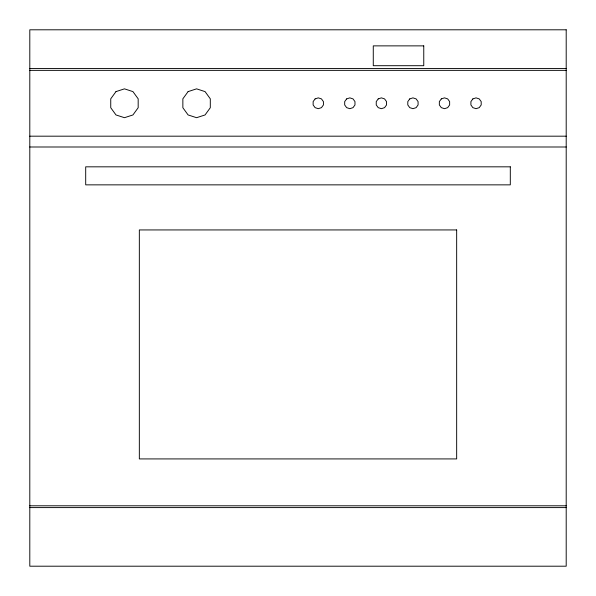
<?xml version="1.0" encoding="UTF-8"?>
<svg xmlns="http://www.w3.org/2000/svg" width="596" height="596" viewBox="0 0 596 596"><rect width="100%" height="100%" fill="white"/><g stroke="black" fill="none" stroke-linecap="round" stroke-linejoin="round"><path stroke-width="0.89" d="M29.8 68.562L566.2 68.562M29.8 70.365L566.2 70.365M29.8 136.179L566.2 136.179M29.8 146.996L566.2 146.996M29.8 505.795L566.2 505.795M29.8 507.598L566.2 507.598M115.982 91.605L110.744 98.817L110.744 107.727L115.982 114.946L124.46 117.695L132.938 114.946L138.175 107.727L138.175 98.817L132.938 91.605L124.46 88.849L115.982 91.605M188.105 91.605L182.86 98.817L182.86 107.727L188.105 114.946L196.583 117.695L205.061 114.946L210.299 107.727L210.299 98.817L205.061 91.605L196.583 88.849L188.105 91.605M315.105 98.899L313.138 101.603L313.138 104.948L315.105 107.653L318.286 108.681L321.46 107.653L323.427 104.948L323.427 101.603L321.46 98.899L318.286 97.863L315.105 98.899M346.656 98.899L344.689 101.603L344.689 104.948L346.656 107.653L349.837 108.681L353.018 107.653L354.978 104.948L354.978 101.603L353.018 98.899L349.837 97.863L346.656 98.899M378.214 98.899L376.247 101.603L376.247 104.948L378.214 107.653L381.388 108.681L384.569 107.653L386.536 104.948L386.536 101.603L384.569 98.899L381.388 97.863L378.214 98.899M409.765 98.899L407.798 101.603L407.798 104.948L409.765 107.653L412.946 108.681L416.12 107.653L418.087 104.948L418.087 101.603L416.12 98.899L412.946 97.863L409.765 98.899M441.316 98.899L439.349 101.603L439.349 104.948L441.316 107.653L444.497 108.681L447.678 107.653L449.637 104.948L449.637 101.603L447.678 98.899L444.497 97.863L441.316 98.899M472.866 98.899L470.907 101.603L470.907 104.948L472.866 107.653L476.048 108.681L479.229 107.653L481.195 104.948L481.195 101.603L479.229 98.899L476.048 97.863L472.866 98.899M566.2 29.8L29.8 29.8L29.8 566.2L566.2 566.2L566.2 29.8M423.763 45.87L373.275 45.87L373.275 65.702L423.763 65.702L423.763 45.87M510.303 166.828L85.697 166.828L85.697 184.857L510.303 184.857L510.303 166.828M456.663 229.937L139.337 229.937L139.337 458.92L456.663 458.92L456.663 229.937"/></g></svg>
